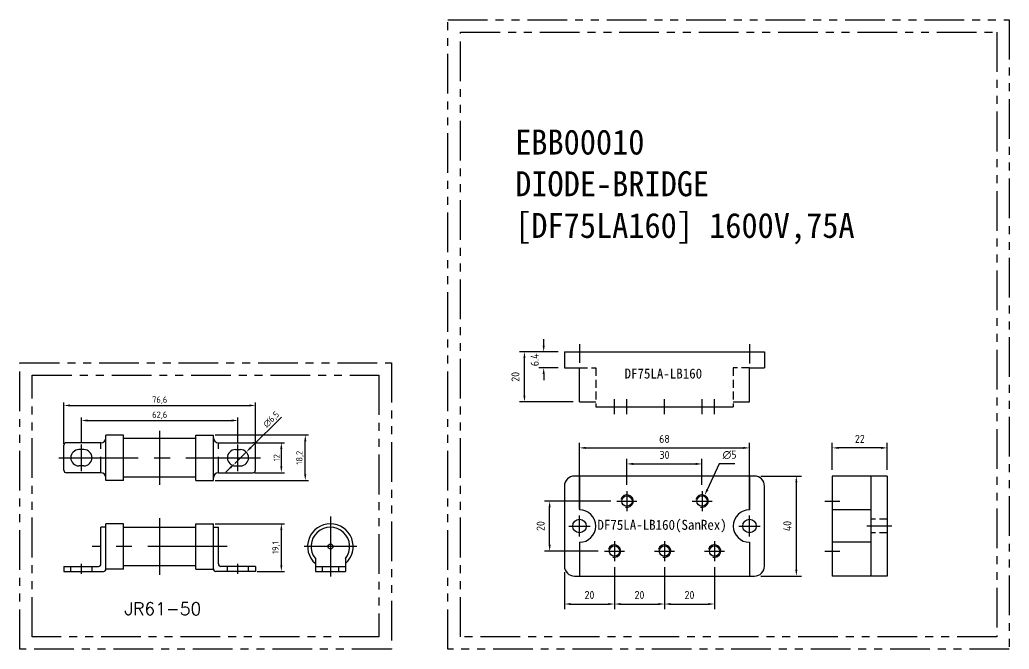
# Model space of a CAD drawing. Header units: millimetres. Extents: x 24815 to 36799, y -9299 to 5469.
# Drawn here: x 34762.6 to 35158.2, y 3207.8 to 3459.6 of the extents above; entities that cross this region are included whole.
import ezdxf

# ---------------------------------------------------------------- set-up
doc = ezdxf.new("R2010")
doc.units = ezdxf.units.MM
for name, pattern in [('CENTER', [50.8, 31.75, -6.35, 6.35, -6.35]), ('HIDDEN', [9.525, 6.35, -3.175]), ('HIDDEN2', [4.7625, 3.175, -1.5875]), ('PHANTOM2', [31.75, 15.875, -3.175, 3.175, -3.175, 3.175, -3.175])]:
    doc.linetypes.add(name, pattern=pattern)
doc.styles.add('HAN', font='')
doc.styles.add('ROMANT', font='romant')
doc.styles.get("Standard").update_dxf_attribs({"font": 'ISOCP.SHX', "bigfont": 'WHGTXT.SHX'})
doc.styles.get('HAN').set_extended_font_data('GulimChe')
doc.dimstyles.new('ISO-25', dxfattribs={"dimtxt": 2.5, "dimasz": 2.5, "dimexe": 1.25, "dimexo": 0.625, "dimtad": 1, "dimtxsty": 'Standard', "dimcen": 2.5, "dimadec": 0, "dimazin": 0, "dimtfac": 1, "dimtmove": 0, "dimatfit": 3, "dimfxl": 0, "dimarcsym": 0})
doc.dimstyles.new('PS-1', dxfattribs={"dimtxt": 3.2, "dimasz": 2.5, "dimexe": 2, "dimexo": 2.5, "dimgap": 2, "dimtad": 1, "dimtoh": 1, "dimrnd": 0.05, "dimzin": 12, "dimdsep": 46, "dimtxsty": 'Standard', "dimcen": 0, "dimclrt": 2, "dimazin": 3, "dimtfac": 1, "dimtofl": 0, "dimtmove": 0, "dimatfit": 3, "dimfxl": 0, "dimtolj": 1, "dimtzin": 0, "dimarcsym": 0})

# ---------------------------------------------------------------- blocks, each defined once
blk = doc.blocks.new('*D843')
at = {"color": 0, "lineweight": -2}
for p, q in [((34840.62, 3258.03), (34868.38, 3258.03)), ((34867.13, 3241.43), (34867.13, 3255.53)), ((34857.42, 3238.93), (34868.38, 3238.93))]:
    blk.add_line(p, q, dxfattribs=at)
at = {"color": 0}
for points in [[(34866.71, 3255.53), (34867.55, 3255.53), (34867.13, 3258.03)], [(34866.71, 3241.43), (34867.55, 3241.43), (34867.13, 3238.93)]]:
    blk.add_solid(points, dxfattribs=at)
at = {"layer": 'Defpoints', "color": 0}
for p in [(34839.99, 3258.03), (34867.13, 3258.03), (34856.79, 3238.93)]:
    blk.add_point(p, dxfattribs=at)
at = {"color": 0, "insert": (34865.07, 3248.48), "char_height": 2.5, "attachment_point": 5, "rotation": 90}
blk.add_mtext('19,1', dxfattribs=at)
blk = doc.blocks.new('*D844')
at = {"color": 0, "lineweight": -2}
for p, q in [((34780.19, 3290.04), (34780.19, 3306.58)), ((34782.69, 3305.33), (34854.29, 3305.33)), ((34856.79, 3290.04), (34856.79, 3306.58))]:
    blk.add_line(p, q, dxfattribs=at)
at = {"color": 0}
for points in [[(34782.69, 3305.74), (34782.69, 3304.91), (34780.19, 3305.33)], [(34854.29, 3305.74), (34854.29, 3304.91), (34856.79, 3305.33)]]:
    blk.add_solid(points, dxfattribs=at)
at = {"layer": 'Defpoints', "color": 0}
for p in [(34856.79, 3305.33), (34780.19, 3289.42), (34856.79, 3289.42)]:
    blk.add_point(p, dxfattribs=at)
at = {"color": 0, "insert": (34818.49, 3307.39), "char_height": 2.5, "attachment_point": 5}
blk.add_mtext('76,6', dxfattribs=at)
blk = doc.blocks.new('*D845')
at = {"color": 0, "lineweight": -2}
for p, q in [((34867.25, 3300.69), (34854.88, 3288.46)), ((34848.48, 3282.13), (34853.1, 3286.7)), ((34846.7, 3280.37), (34844.93, 3278.61))]:
    blk.add_line(p, q, dxfattribs=at)
at = {"color": 0}
for points in [[(34854.59, 3288.75), (34855.18, 3288.16), (34853.1, 3286.7)], [(34846.41, 3280.67), (34847, 3280.08), (34848.48, 3282.13)]]:
    blk.add_solid(points, dxfattribs=at)
at = {"layer": 'Defpoints', "color": 0}
for p in [(34853.1, 3286.7), (34848.48, 3282.13)]:
    blk.add_point(p, dxfattribs=at)
at = {"color": 0, "insert": (34863.23, 3299.61), "char_height": 2.5, "attachment_point": 5, "rotation": 44.6755}
blk.add_mtext('∅6,5', dxfattribs=at)
blk = doc.blocks.new('*D846')
at = {"color": 0, "lineweight": -2}
for p, q in [((34840.62, 3293.52), (34877.95, 3293.52)), ((34876.7, 3277.82), (34876.7, 3291.02)), ((34840.62, 3275.32), (34877.95, 3275.32))]:
    blk.add_line(p, q, dxfattribs=at)
at = {"color": 0}
for points in [[(34876.28, 3291.02), (34877.11, 3291.02), (34876.7, 3293.52)], [(34876.28, 3277.82), (34877.11, 3277.82), (34876.7, 3275.32)]]:
    blk.add_solid(points, dxfattribs=at)
at = {"layer": 'Defpoints', "color": 0}
for p in [(34839.99, 3293.52), (34876.7, 3293.52), (34839.99, 3275.32)]:
    blk.add_point(p, dxfattribs=at)
at = {"color": 0, "insert": (34874.63, 3284.42), "char_height": 2.5, "attachment_point": 5, "rotation": 90}
blk.add_mtext('18,2', dxfattribs=at)
blk = doc.blocks.new('*D847')
at = {"color": 0, "lineweight": -2}
for p, q in [((34787.19, 3290.4), (34787.19, 3300.57)), ((34789.69, 3299.32), (34847.29, 3299.32)), ((34849.79, 3290.4), (34849.79, 3300.57))]:
    blk.add_line(p, q, dxfattribs=at)
at = {"color": 0}
for points in [[(34789.69, 3299.74), (34789.69, 3298.9), (34787.19, 3299.32)], [(34847.29, 3299.74), (34847.29, 3298.9), (34849.79, 3299.32)]]:
    blk.add_solid(points, dxfattribs=at)
at = {"layer": 'Defpoints', "color": 0}
for p in [(34849.79, 3299.32), (34787.19, 3289.78), (34849.79, 3289.78)]:
    blk.add_point(p, dxfattribs=at)
at = {"color": 0, "insert": (34818.49, 3301.38), "char_height": 2.5, "attachment_point": 5}
blk.add_mtext('62,6', dxfattribs=at)
blk = doc.blocks.new('*D848')
at = {"color": 0, "lineweight": -2}
for p, q in [((34856.42, 3290.42), (34868.38, 3290.42)), ((34867.13, 3280.92), (34867.13, 3287.92)), ((34856.42, 3278.42), (34868.38, 3278.42))]:
    blk.add_line(p, q, dxfattribs=at)
at = {"color": 0}
for points in [[(34866.71, 3287.92), (34867.55, 3287.92), (34867.13, 3290.42)], [(34866.71, 3280.92), (34867.55, 3280.92), (34867.13, 3278.42)]]:
    blk.add_solid(points, dxfattribs=at)
at = {"layer": 'Defpoints', "color": 0}
for p in [(34855.79, 3290.42), (34867.13, 3290.42), (34855.79, 3278.42)]:
    blk.add_point(p, dxfattribs=at)
at = {"color": 0, "insert": (34865.25, 3284.42), "char_height": 2.5, "attachment_point": 5, "rotation": 90}
blk.add_mtext('12', dxfattribs=at)
blk = doc.blocks.new('*D849')
at = {"color": 0, "lineweight": -2}
for p, q in [((34986.32, 3263.82), (34986.32, 3290.36)), ((34988.82, 3288.36), (35051.82, 3288.36)), ((35054.32, 3263.82), (35054.32, 3290.36))]:
    blk.add_line(p, q, dxfattribs=at)
at = {"color": 0}
for points in [[(34988.82, 3288.78), (34988.82, 3287.94), (34986.32, 3288.36)], [(35051.82, 3288.78), (35051.82, 3287.94), (35054.32, 3288.36)]]:
    blk.add_solid(points, dxfattribs=at)
at = {"layer": 'Defpoints', "color": 0}
for p in [(35054.32, 3288.36), (34986.32, 3261.32), (35054.32, 3261.32)]:
    blk.add_point(p, dxfattribs=at)
at = {"color": 2, "insert": (35020.32, 3291.96), "char_height": 3.2, "attachment_point": 5}
blk.add_mtext('\\A1;68', dxfattribs=at)
blk = doc.blocks.new('*D850')
at = {"color": 0, "lineweight": -2}
for p, q in [((35087.41, 3279.6), (35087.41, 3290.36)), ((35106.91, 3288.36), (35089.91, 3288.36)), ((35109.41, 3279.6), (35109.41, 3290.36))]:
    blk.add_line(p, q, dxfattribs=at)
at = {"color": 0}
for points in [[(35089.91, 3288.78), (35089.91, 3287.94), (35087.41, 3288.36)], [(35106.91, 3288.78), (35106.91, 3287.94), (35109.41, 3288.36)]]:
    blk.add_solid(points, dxfattribs=at)
at = {"layer": 'Defpoints', "color": 0}
for p in [(35087.41, 3288.36), (35087.41, 3277.1), (35109.41, 3277.1)]:
    blk.add_point(p, dxfattribs=at)
at = {"color": 2, "insert": (35098.41, 3291.96), "char_height": 3.2, "attachment_point": 5}
blk.add_mtext('\\A1;22', dxfattribs=at)
blk = doc.blocks.new('*D851')
at = {"color": 0, "lineweight": -2}
for p, q in [((35058.82, 3277.1), (35075.04, 3277.1)), ((35073.04, 3239.6), (35073.04, 3274.6)), ((35058.82, 3237.1), (35075.04, 3237.1))]:
    blk.add_line(p, q, dxfattribs=at)
at = {"color": 0}
for points in [[(35072.63, 3274.6), (35073.46, 3274.6), (35073.04, 3277.1)], [(35072.63, 3239.6), (35073.46, 3239.6), (35073.04, 3237.1)]]:
    blk.add_solid(points, dxfattribs=at)
at = {"layer": 'Defpoints', "color": 0}
for p in [(35056.32, 3277.1), (35073.04, 3277.1), (35056.32, 3237.1)]:
    blk.add_point(p, dxfattribs=at)
at = {"color": 2, "insert": (35069.44, 3257.1), "char_height": 3.2, "attachment_point": 5, "rotation": 90}
blk.add_mtext('\\A1;40', dxfattribs=at)
blk = doc.blocks.new('*D852')
at = {"color": 0, "linetype": 'ByBlock', "lineweight": -2}
for p, q in [((35000.32, 3240.6), (35000.32, 3223.91)), ((34980.32, 3238.6), (34980.32, 3223.91)), ((34982.82, 3225.91), (34997.82, 3225.91))]:
    blk.add_line(p, q, dxfattribs=at)
at = {"color": 0}
for points in [[(34982.82, 3226.33), (34982.82, 3225.5), (34980.32, 3225.91)], [(34997.82, 3226.33), (34997.82, 3225.5), (35000.32, 3225.91)]]:
    blk.add_solid(points, dxfattribs=at)
at = {"layer": 'Defpoints', "color": 0}
for p in [(34980.32, 3241.1), (35000.32, 3243.1), (35000.32, 3225.91)]:
    blk.add_point(p, dxfattribs=at)
at = {"color": 2, "insert": (34990.32, 3229.51), "char_height": 3.2, "attachment_point": 5}
blk.add_mtext('\\A1;20', dxfattribs=at)
blk = doc.blocks.new('*D853')
at = {"color": 0, "linetype": 'ByBlock', "lineweight": -2}
for p, q in [((35000.32, 3240.6), (35000.32, 3223.91)), ((35020.32, 3240.6), (35020.32, 3223.91)), ((35002.82, 3225.91), (35017.82, 3225.91))]:
    blk.add_line(p, q, dxfattribs=at)
at = {"color": 0}
for points in [[(35002.82, 3226.33), (35002.82, 3225.5), (35000.32, 3225.91)], [(35017.82, 3226.33), (35017.82, 3225.5), (35020.32, 3225.91)]]:
    blk.add_solid(points, dxfattribs=at)
at = {"layer": 'Defpoints', "color": 0}
for p in [(35000.32, 3243.1), (35020.32, 3243.1), (35020.32, 3225.91)]:
    blk.add_point(p, dxfattribs=at)
at = {"color": 2, "insert": (35010.32, 3229.51), "char_height": 3.2, "attachment_point": 5}
blk.add_mtext('\\A1;20', dxfattribs=at)
blk = doc.blocks.new('*D854')
at = {"color": 0, "linetype": 'ByBlock', "lineweight": -2}
for p, q in [((35020.32, 3240.6), (35020.32, 3223.91)), ((35040.32, 3240.6), (35040.32, 3223.91)), ((35022.82, 3225.91), (35037.82, 3225.91))]:
    blk.add_line(p, q, dxfattribs=at)
at = {"color": 0}
for points in [[(35022.82, 3226.33), (35022.82, 3225.5), (35020.32, 3225.91)], [(35037.82, 3226.33), (35037.82, 3225.5), (35040.32, 3225.91)]]:
    blk.add_solid(points, dxfattribs=at)
at = {"layer": 'Defpoints', "color": 0}
for p in [(35020.32, 3243.1), (35040.32, 3243.1), (35040.32, 3225.91)]:
    blk.add_point(p, dxfattribs=at)
at = {"color": 2, "insert": (35030.32, 3229.51), "char_height": 3.2, "attachment_point": 5}
blk.add_mtext('\\A1;20', dxfattribs=at)
blk = doc.blocks.new('*D855')
at = {"color": 0, "linetype": 'ByBlock', "lineweight": -2}
for p, q in [((34998.82, 3267.1), (34972.4, 3267.1)), ((34974.4, 3249.6), (34974.4, 3264.6)), ((34993.82, 3247.1), (34972.4, 3247.1))]:
    blk.add_line(p, q, dxfattribs=at)
at = {"color": 0}
for points in [[(34973.99, 3264.6), (34974.82, 3264.6), (34974.4, 3267.1)], [(34973.99, 3249.6), (34974.82, 3249.6), (34974.4, 3247.1)]]:
    blk.add_solid(points, dxfattribs=at)
at = {"layer": 'Defpoints', "color": 0}
for p in [(34974.4, 3267.1), (35001.32, 3267.1), (34996.32, 3247.1)]:
    blk.add_point(p, dxfattribs=at)
at = {"color": 2, "insert": (34970.8, 3257.1), "char_height": 3.2, "attachment_point": 5, "rotation": 90}
blk.add_mtext('\\A1;20', dxfattribs=at)
blk = doc.blocks.new('*D856')
at = {"color": 0, "linetype": 'ByBlock', "lineweight": -2}
for p, q in [((35005.32, 3273.6), (35005.32, 3283.95)), ((35035.32, 3273.6), (35035.32, 3283.95)), ((35007.82, 3281.95), (35032.82, 3281.95))]:
    blk.add_line(p, q, dxfattribs=at)
at = {"color": 0}
for points in [[(35007.82, 3282.37), (35007.82, 3281.53), (35005.32, 3281.95)], [(35032.82, 3282.37), (35032.82, 3281.53), (35035.32, 3281.95)]]:
    blk.add_solid(points, dxfattribs=at)
at = {"layer": 'Defpoints', "color": 0}
for p in [(35035.32, 3281.95), (35005.32, 3271.1), (35035.32, 3271.1)]:
    blk.add_point(p, dxfattribs=at)
at = {"color": 2, "insert": (35020.32, 3285.55), "char_height": 3.2, "attachment_point": 5}
blk.add_mtext('\\A1;30', dxfattribs=at)
blk = doc.blocks.new('*D857')
at = {"color": 0, "linetype": 'ByBlock', "lineweight": -2}
for p, q in [((34977.82, 3326.79), (34962.33, 3326.79)), ((34964.33, 3309.29), (34964.33, 3324.29)), ((34983.82, 3306.79), (34962.33, 3306.79))]:
    blk.add_line(p, q, dxfattribs=at)
at = {"color": 0}
for points in [[(34963.91, 3324.29), (34964.75, 3324.29), (34964.33, 3326.79)], [(34963.91, 3309.29), (34964.75, 3309.29), (34964.33, 3306.79)]]:
    blk.add_solid(points, dxfattribs=at)
at = {"layer": 'Defpoints', "color": 0}
for p in [(34964.33, 3326.79), (34980.32, 3326.79), (34986.32, 3306.79)]:
    blk.add_point(p, dxfattribs=at)
at = {"color": 2, "insert": (34960.73, 3316.79), "char_height": 3.2, "attachment_point": 5, "rotation": 90}
blk.add_mtext('\\A1;20', dxfattribs=at)
blk = doc.blocks.new('*D858')
at = {"color": 0, "linetype": 'ByBlock', "lineweight": -2}
for p, q in [((34972.03, 3329.29), (34972.03, 3331.79)), ((34977.82, 3326.79), (34970.03, 3326.79)), ((34977.82, 3320.39), (34970.03, 3320.39)), ((34972.03, 3317.89), (34972.03, 3315.39))]:
    blk.add_line(p, q, dxfattribs=at)
at = {"color": 0}
for points in [[(34971.61, 3329.29), (34972.45, 3329.29), (34972.03, 3326.79)], [(34971.61, 3317.89), (34972.45, 3317.89), (34972.03, 3320.39)]]:
    blk.add_solid(points, dxfattribs=at)
at = {"layer": 'Defpoints', "color": 0}
for p in [(34972.03, 3326.79), (34980.32, 3326.79), (34980.32, 3320.39)]:
    blk.add_point(p, dxfattribs=at)
at = {"color": 2, "insert": (34968.43, 3323.59), "char_height": 3.2, "attachment_point": 5, "rotation": 90}
blk.add_mtext('\\A1;6.4', dxfattribs=at)
blk = doc.blocks.new('*D859')
at = {"color": 0, "linetype": 'ByBlock', "lineweight": -2}
for p, q in [((35042.2, 3281.97), (35037.42, 3271.63)), ((35048.49, 3281.97), (35042.2, 3281.97))]:
    blk.add_line(p, q, dxfattribs=at)
at = {"color": 0}
blk.add_solid([(35037.04, 3271.81), (35037.8, 3271.46), (35036.37, 3269.37)], dxfattribs=at)
at = {"layer": 'Defpoints', "color": 0}
for p in [(35036.37, 3269.37), (35034.28, 3264.83)]:
    blk.add_point(p, dxfattribs=at)
at = {"color": 2, "insert": (35046.34, 3285.57), "char_height": 3.2, "attachment_point": 5}
blk.add_mtext('\\A1;∅5', dxfattribs=at)

msp = doc.modelspace()

# ---------------------------------------------------------------- linework, layer by layer
at = {"color": 1, "linetype": 'CENTER'}
for p, q in [((34986.324, 3329.786, 0), (34986.324, 3322.343, 0)), ((35054.324, 3329.786, 0), (35054.324, 3322.102, 0)), ((35000.324, 3301.786, 0), (35000.324, 3307.786, 0)), ((35005.324, 3301.786, 0), (35005.324, 3307.786, 0)), ((35020.324, 3301.786, 0), (35020.324, 3307.786, 0)), ((35035.324, 3301.786, 0), (35035.324, 3307.786, 0)), ((35040.324, 3301.786, 0), (35040.324, 3307.786, 0)), ((35005.324, 3271.096, 0), (35005.324, 3263.096, 0)), ((35035.324, 3271.096, 0), (35035.324, 3263.096, 0)), ((35001.324, 3267.096, 0), (35009.324, 3267.096, 0)), ((35031.324, 3267.096, 0), (35039.324, 3267.096, 0)), ((35084.415, 3267.096, 0), (35090.415, 3267.096, 0)), ((34986.324, 3252.874, 0), (34986.324, 3261.318, 0)), ((35054.324, 3252.874, 0), (35054.324, 3261.318, 0)), ((34982.102, 3257.096, 0), (34990.546, 3257.096, 0)), ((35050.102, 3257.096, 0), (35058.546, 3257.096, 0)), ((35111.259, 3257.096, 0), (35101.179, 3257.096, 0)), ((35000.324, 3251.096, 0), (35000.324, 3243.096, 0)), ((35020.324, 3251.096, 0), (35020.324, 3243.096, 0)), ((35040.324, 3251.096, 0), (35040.324, 3243.096, 0)), ((34996.324, 3247.096, 0), (35004.324, 3247.096, 0)), ((35016.324, 3247.096, 0), (35024.324, 3247.096, 0)), ((35036.324, 3247.096, 0), (35044.324, 3247.096, 0)), ((35084.415, 3247.096, 0), (35090.415, 3247.096, 0))]:
    msp.add_line(p, q, dxfattribs=at)
at = {"color": 161}
for p, q in [((34980.324, 3326.786, 0), (35060.324, 3326.786, 0)), ((34980.324, 3326.786, 0), (34980.324, 3320.386, 0)), ((35060.324, 3326.786, 0), (35060.324, 3320.386, 0)), ((34980.324, 3320.386, 0), (34986.324, 3320.386, 0)), ((34986.324, 3306.786, 0), (34986.324, 3320.386, 0)), ((35054.324, 3306.786, 0), (35054.324, 3320.386, 0)), ((35054.324, 3320.386, 0), (35060.324, 3320.386, 0)), ((34986.324, 3306.786, 0), (34992.824, 3306.786, 0)), ((34992.824, 3304.786, 0), (35047.824, 3304.786, 0)), ((35047.824, 3306.786, 0), (35054.324, 3306.786, 0)), ((35056.324, 3277.096, 0), (34984.324, 3277.096, 0)), ((34986.324, 3277.096, 0), (34986.324, 3263.596, 0)), ((35054.324, 3277.096, 0), (35054.324, 3263.596, 0)), ((35109.415, 3277.096, 0), (35087.415, 3277.096, 0)), ((35087.415, 3277.096, 0), (35087.415, 3237.096, 0)), ((35102.815, 3277.096, 0), (35102.815, 3237.096, 0)), ((35109.415, 3277.096, 0), (35109.415, 3237.096, 0)), ((34980.324, 3273.096, 0), (34980.324, 3241.096, 0)), ((35060.324, 3241.096, 0), (35060.324, 3273.096, 0)), ((35102.815, 3263.596, 0), (35087.415, 3263.596, 0)), ((34986.324, 3250.596, 0), (34986.324, 3237.096, 0)), ((35054.324, 3250.596, 0), (35054.324, 3237.096, 0)), ((35102.815, 3250.596, 0), (35087.415, 3250.596, 0)), ((34984.324, 3237.096, 0), (35056.324, 3237.096, 0)), ((35109.415, 3237.096, 0), (35087.415, 3237.096, 0))]:
    msp.add_line(p, q, dxfattribs=at)
at = {"color": 2, "linetype": 'HIDDEN2'}
for p, q in [((34986.324, 3320.386, 0), (34992.824, 3320.386, 0)), ((34992.824, 3320.386, 0), (34992.824, 3304.786, 0)), ((35047.824, 3320.386, 0), (35047.824, 3304.786, 0)), ((35054.324, 3320.386, 0), (35047.824, 3320.386, 0)), ((35109.415, 3259.796, 0), (35102.815, 3259.796, 0)), ((35109.415, 3254.396, 0), (35102.815, 3254.396, 0))]:
    msp.add_line(p, q, dxfattribs=at)
at = {"color": 3}
for p, q in [((34796.994, 3275.315, 0), (34796.994, 3293.515, 0)), ((34803.994, 3293.515, 0), (34796.994, 3293.515, 0)), ((34803.994, 3275.315, 0), (34803.994, 3293.515, 0)), ((34832.994, 3292.115, 0), (34803.994, 3292.115, 0)), ((34832.994, 3275.315, 0), (34832.994, 3293.515, 0)), ((34832.994, 3293.515, 0), (34839.994, 3293.515, 0)), ((34839.994, 3275.315, 0), (34839.994, 3293.515, 0)), ((34780.194, 3279.415, 0), (34780.194, 3289.415, 0)), ((34794.994, 3290.415, 0), (34781.194, 3290.415, 0)), ((34788.194, 3287.665, 0), (34786.194, 3287.665, 0)), ((34841.994, 3290.415, 0), (34855.794, 3290.415, 0)), ((34848.794, 3287.665, 0), (34850.794, 3287.665, 0)), ((34856.794, 3279.415, 0), (34856.794, 3289.415, 0)), ((34788.194, 3281.165, 0), (34786.194, 3281.165, 0)), ((34848.794, 3281.165, 0), (34850.794, 3281.165, 0)), ((34794.994, 3278.415, 0), (34781.194, 3278.415, 0)), ((34832.994, 3276.715, 0), (34803.994, 3276.715, 0)), ((34841.994, 3278.415, 0), (34855.794, 3278.415, 0)), ((34803.994, 3275.315, 0), (34796.994, 3275.315, 0)), ((34832.994, 3275.315, 0), (34839.994, 3275.315, 0)), ((34794.994, 3241.926, 0), (34794.994, 3256.626, 0)), ((34796.994, 3256.626, 0), (34794.994, 3256.626, 0)), ((34796.994, 3239.926, 0), (34796.994, 3258.026, 0)), ((34803.994, 3258.026, 0), (34796.994, 3258.026, 0)), ((34803.994, 3239.826, 0), (34803.994, 3258.026, 0)), ((34803.994, 3256.626, 0), (34832.994, 3256.626, 0)), ((34832.994, 3239.826, 0), (34832.994, 3258.026, 0)), ((34832.994, 3258.026, 0), (34839.994, 3258.026, 0)), ((34839.994, 3239.926, 0), (34839.994, 3258.026, 0)), ((34839.994, 3256.626, 0), (34841.994, 3256.626, 0)), ((34841.994, 3241.926, 0), (34841.994, 3256.626, 0)), ((34880.734, 3244.1, 0), (34880.734, 3238.926, 0)), ((34892.734, 3244.1, 0), (34892.734, 3238.926, 0)), ((34780.194, 3240.926, 0), (34793.994, 3240.926, 0)), ((34780.194, 3240.926, 0), (34780.194, 3238.926, 0)), ((34832.994, 3241.226, 0), (34803.994, 3241.226, 0)), ((34856.794, 3240.926, 0), (34842.994, 3240.926, 0)), ((34856.794, 3240.926, 0), (34856.794, 3238.926, 0)), ((34880.734, 3240.926, 0), (34892.734, 3240.926, 0)), ((34780.194, 3238.926, 0), (34795.994, 3238.926, 0)), ((34803.994, 3239.826, 0), (34796.994, 3239.826, 0)), ((34832.994, 3239.826, 0), (34839.994, 3239.826, 0)), ((34856.794, 3238.926, 0), (34840.994, 3238.926, 0)), ((34880.734, 3238.926, 0), (34892.734, 3238.926, 0))]:
    msp.add_line(p, q, dxfattribs=at)
at = {"linetype": 'CENTER'}
for p, q in [((34818.494, 3273.652, 0), (34818.494, 3295.178, 0)), ((34778.174, 3284.415, 0), (34858.814, 3284.415, 0)), ((34818.494, 3237.587, 0), (34818.494, 3260.265, 0)), ((34886.734, 3260.917, 0), (34886.734, 3236.935, 0)), ((34845.495, 3248.926, 0), (34791.492, 3248.926, 0)), ((34897.259, 3248.926, 0), (34876.21, 3248.926, 0))]:
    msp.add_line(p, q, dxfattribs=at)
for p, q in [((34787.194, 3279.054, 0), (34787.194, 3289.777, 0)), ((34849.794, 3279.054, 0), (34849.794, 3289.777, 0)), ((34782.944, 3238.926, 0), (34782.944, 3240.926, 0)), ((34787.194, 3237.926, 0), (34787.194, 3241.926, 0)), ((34791.444, 3238.926, 0), (34791.444, 3240.926, 0)), ((34845.544, 3238.926, 0), (34845.544, 3240.926, 0)), ((34849.794, 3237.926, 0), (34849.794, 3241.926, 0)), ((34854.044, 3238.926, 0), (34854.044, 3240.926, 0)), ((34883.484, 3240.926, 0), (34883.484, 3238.926, 0)), ((34889.984, 3240.926, 0), (34889.984, 3238.926, 0))]:
    msp.add_line(p, q)
at = {"linetype": 'HIDDEN'}
for p, q in [((34794.994, 3278.415, 0), (34794.994, 3290.415, 0)), ((34841.994, 3278.415, 0), (34841.994, 3290.415, 0))]:
    msp.add_line(p, q, dxfattribs=at)
at = {"color": 6, "linetype": 'PHANTOM2', "elevation": 0}
for points in [[(34933.75, 3459.602), (35158.151, 3459.602), (35158.151, 3207.835), (34933.75, 3207.835)], [(34938.75, 3454.602), (35153.151, 3454.602), (35153.151, 3212.835), (34938.75, 3212.835)], [(34762.557, 3322.404), (34911.158, 3322.404), (34911.158, 3207.835), (34762.557, 3207.835)], [(34767.557, 3317.404), (34906.158, 3317.404), (34906.158, 3212.835), (34767.557, 3212.835)]]:
    msp.add_lwpolyline(points, close=True, dxfattribs=at)
for centre in [(35005.324, 3267.096, 0), (35035.324, 3267.096, 0), (35000.324, 3247.096, 0), (35020.324, 3247.096, 0), (35040.324, 3247.096, 0)]:
    msp.add_circle(centre, 2.067)
at = {"color": 161}
for centre in [(34986.324, 3257.096, 0), (35054.324, 3257.096, 0)]:
    msp.add_circle(centre, 2.7, dxfattribs=at)
at = {"color": 3}
msp.add_circle((34886.734, 3248.926, 0), 1, dxfattribs=at)
for centre, radius, start, end in [((34794.994, 3292.415, 0), 2, 270, 0), ((34841.994, 3292.415, 0), 2, 180, 270), ((34781.194, 3289.415, 0), 1, 90, 180), ((34786.194, 3284.415, 0), 3.25, 90, 270), ((34788.194, 3284.415, 0), 3.25, 270, 89.99996), ((34848.794, 3284.415, 0), 3.25, 90, 270), ((34850.794, 3284.415, 0), 3.25, 270, 89.99996), ((34855.794, 3289.415, 0), 1, 0, 90), ((34781.194, 3279.415, 0), 1, 180, 270), ((34794.994, 3276.415, 0), 2, 0, 90), ((34841.994, 3276.415, 0), 2, 90, 180), ((34855.794, 3279.415, 0), 1, 270, 0), ((35005.324, 3267.096, 0), 2.5, 255, 165), ((35035.324, 3267.096, 0), 2.5, 255, 165), ((34886.734, 3248.926, 0), 9.1, 311.24961, 228.75039), ((34886.734, 3248.926, 0), 7.7, 321.18929, 218.81071), ((35000.324, 3247.096, 0), 2.5, 255, 165), ((35020.324, 3247.096, 0), 2.5, 255, 165), ((35040.324, 3247.096, 0), 2.5, 255, 165), ((34793.994, 3241.926, 0), 1, 270, 0), ((34795.994, 3239.926, 0), 1, 270, 0), ((34840.994, 3239.926, 0), 1, 180, 270), ((34842.994, 3241.926, 0), 1, 180, 270)]:
    msp.add_arc(centre, radius, start, end, dxfattribs=at)
at = {"color": 161}
for centre, radius, start, end in [((34984.324, 3273.096, 0), 4, 90, 180), ((35056.324, 3273.096, 0), 4, 0, 90), ((34986.324, 3257.096, 0), 6.5, 270, 90), ((35054.324, 3257.096, 0), 6.5, 90, 270), ((34984.324, 3241.096, 0), 4, 180, 270), ((35056.324, 3241.096, 0), 4, 270, 0)]:
    msp.add_arc(centre, radius, start, end, dxfattribs=at)

# ---------------------------------------------------------------- texts
at = {"color": 2, "style": 'HAN'}
for s, p in [('DF75LA-LB160', (35004.355, 3316.103, 0)), ('DF75LA-LB160(SanRex)', (34993.514, 3255.59, 0))]:
    msp.add_text(s, height=4, dxfattribs=at).set_placement(p)
at = {"insert": (34960.619, 3415.695, 0), "char_height": 10, "attachment_point": 1}
msp.add_mtext_dynamic_manual_height_columns('{\\fGulimChe|b0|i0|c129|p49;\\C2;EBB00010\\PDIODE-BRIDGE\\P[DF75LA160] 1600V,75A}', width=488.70403, gutter_width=12.5, heights=[80.247], dxfattribs=at)
at = {"insert": (34804.46, 3226.52, 0), "char_height": 5, "width": 85.7662, "attachment_point": 1, "style": 'ROMANT'}
msp.add_mtext('JR61-50', dxfattribs=at)

# ---------------------------------------------------------------- dimensions: what is measured, and where the dimension line sits
dim = msp.add_linear_dim(base=(34972.031, 3326.786, 0), p1=(34980.324, 3320.386, 0), p2=(34980.324, 3326.786, 0), angle=90, dimstyle='PS-1', override={"dimarcsym": 1})
dim.commit()
dim.dimension.update_dxf_attribs({"geometry": '*D858', "text_midpoint": (34972.031, 3323.586, 0), "dimtype": 160})
for base, p1, p2, picture, middle in [((34964.329, 3326.786, 0), (34986.324, 3306.786, 0), (34980.324, 3326.786, 0), '*D857', (34960.729, 3316.786, 0)), ((34974.404, 3267.096, 0), (34996.324, 3247.096, 0), (35001.324, 3267.096, 0), '*D855', (34970.803, 3257.096, 0))]:
    dim = msp.add_linear_dim(base=base, p1=p1, p2=p2, angle=90, dimstyle='PS-1', override={"dimarcsym": 1})
    dim.commit()
    dim.dimension.update_dxf_attribs({"geometry": picture, "text_midpoint": middle})
for base, p1, p2, picture, middle in [((34856.794, 3305.328, 0), (34780.194, 3289.415, 0), (34856.794, 3289.415, 0), '*D844', (34818.494, 3307.391, 0)), ((34849.794, 3299.32, 0), (34787.194, 3289.777, 0), (34849.794, 3289.777, 0), '*D847', (34818.494, 3301.382, 0))]:
    dim = msp.add_linear_dim(base=base, p1=p1, p2=p2, dimstyle='ISO-25')
    dim.commit()
    dim.dimension.update_dxf_attribs({"geometry": picture, "text_midpoint": middle})
dim = msp.add_diameter_dim_2p(p1=(34848.483, 3282.13, 0), p2=(34853.105, 3286.7, 0), dimstyle='ISO-25')
dim.commit()
dim.dimension.update_dxf_attribs({"geometry": '*D845', "text_midpoint": (34864.683, 3298.148, 0), "dimtype": 163})
for base, p1, p2, picture, middle in [((34876.697, 3293.515, 0), (34839.994, 3275.315, 0), (34839.994, 3293.515, 0), '*D846', (34874.634, 3284.415, 0)), ((34867.129, 3290.415, 0), (34855.794, 3278.415, 0), (34855.794, 3290.415, 0), '*D848', (34865.254, 3284.415, 0)), ((34867.129, 3258.026, 0), (34856.794, 3238.926, 0), (34839.994, 3258.026, 0), '*D843', (34865.067, 3248.476, 0))]:
    dim = msp.add_linear_dim(base=base, p1=p1, p2=p2, angle=90, dimstyle='ISO-25')
    dim.commit()
    dim.dimension.update_dxf_attribs({"geometry": picture, "text_midpoint": middle})
at = {"color": 0}
for base, p1, p2, picture, middle in [((35054.324, 3288.36, 0), (34986.324, 3261.318, 0), (35054.324, 3261.318, 0), '*D849', (35020.324, 3291.96, 0)), ((35087.415, 3288.36, 0), (35109.415, 3277.096, 0), (35087.415, 3277.096, 0), '*D850', (35098.415, 3291.96, 0))]:
    dim = msp.add_linear_dim(base=base, p1=p1, p2=p2, dimstyle='PS-1', override={"dimtdec": 1, "dimtzin": 8}, dxfattribs=at)
    dim.commit()
    dim.dimension.update_dxf_attribs({"geometry": picture, "text_midpoint": middle})
for base, p1, p2, picture, middle in [((35035.324, 3281.949, 0), (35005.324, 3271.096, 0), (35035.324, 3271.096, 0), '*D856', (35020.324, 3285.549, 0)), ((35000.324, 3225.914, 0), (34980.324, 3241.096, 0), (35000.324, 3243.096, 0), '*D852', (34990.324, 3229.515, 0)), ((35020.324, 3225.914, 0), (35000.324, 3243.096, 0), (35020.324, 3243.096, 0), '*D853', (35010.324, 3229.515, 0)), ((35040.324, 3225.914, 0), (35020.324, 3243.096, 0), (35040.324, 3243.096, 0), '*D854', (35030.324, 3229.515, 0))]:
    dim = msp.add_linear_dim(base=base, p1=p1, p2=p2, dimstyle='PS-1', override={"dimarcsym": 1})
    dim.commit()
    dim.dimension.update_dxf_attribs({"geometry": picture, "text_midpoint": middle})
dim = msp.add_diameter_dim_2p(p1=(35034.276, 3264.827, 0), p2=(35036.373, 3269.366, 0), dimstyle='PS-1', override={"dimarcsym": 1})
dim.commit()
dim.dimension.update_dxf_attribs({"geometry": '*D859', "text_midpoint": (35046.344, 3281.971, 0), "dimtype": 163})
dim = msp.add_linear_dim(base=(35073.044, 3277.096, 0), p1=(35056.324, 3237.096, 0), p2=(35056.324, 3277.096, 0), angle=90, dimstyle='PS-1', override={"dimtdec": 1, "dimtzin": 8}, dxfattribs=at)
dim.commit()
dim.dimension.update_dxf_attribs({"geometry": '*D851', "text_midpoint": (35069.444, 3257.096, 0)})

doc.saveas('drawing.dxf')
